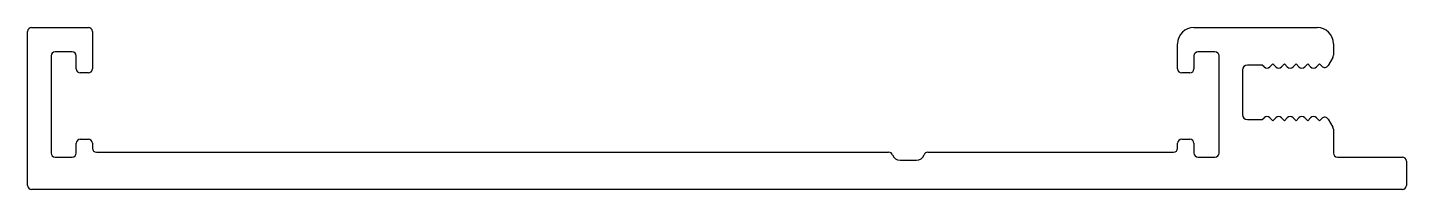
# Model space of a CAD drawing. Extents: x 1.7 to 86.7, y 1.6 to 11.6.
import ezdxf

# ---------------------------------------------------------------- set-up
doc = ezdxf.new("R2010")
doc.units = 0
doc.layers.get('0').update_dxf_attribs({"linetype": 'CONTINUOUS'})

msp = doc.modelspace()

# ---------------------------------------------------------------- linework, layer by layer
for p, q in [((1.686, 1.853), (1.686, 11.353)), ((1.936, 11.603), (5.436, 11.603)), ((5.686, 11.353), (5.686, 9.053)), ((73.582, 11.603), (81.182, 11.603)), ((72.582, 9.053), (72.582, 10.603)), ((82.182, 10.603), (82.182, 9.886)), ((3.136, 9.853), (3.136, 3.853)), ((4.436, 10.103), (3.386, 10.103)), ((4.686, 9.053), (4.686, 9.853)), ((73.582, 9.853), (73.582, 9.053)), ((74.882, 10.103), (73.832, 10.103)), ((75.132, 3.853), (75.132, 9.853)), ((78.443, 9.358), (78.26, 9.176)), ((78.625, 9.176), (78.443, 9.358)), ((79.161, 9.358), (78.979, 9.176)), ((79.343, 9.176), (79.161, 9.358)), ((79.879, 9.358), (79.697, 9.176)), ((80.062, 9.176), (79.879, 9.358)), ((80.598, 9.358), (80.415, 9.176)), ((80.78, 9.176), (80.598, 9.358)), ((81.318, 9.36), (81.134, 9.176)), ((81.468, 9.211), (81.318, 9.36)), ((82.149, 9.761), (81.861, 9.262)), ((5.436, 8.803), (4.936, 8.803)), ((73.332, 8.803), (72.832, 8.803)), ((76.582, 8.986), (76.582, 6.22)), ((77.797, 9.286), (76.882, 9.286)), ((77.907, 9.176), (77.797, 9.286)), ((77.797, 5.92), (77.907, 6.029)), ((78.26, 6.029), (78.443, 5.847)), ((78.443, 5.847), (78.625, 6.029)), ((78.979, 6.029), (79.161, 5.847)), ((79.161, 5.847), (79.343, 6.029)), ((79.697, 6.029), (79.879, 5.847)), ((79.879, 5.847), (80.062, 6.029)), ((80.415, 6.029), (80.598, 5.847)), ((80.598, 5.847), (80.78, 6.029)), ((81.134, 6.029), (81.318, 5.845)), ((81.318, 5.845), (81.468, 5.995)), ((76.882, 5.92), (77.797, 5.92)), ((81.861, 5.943), (82.149, 5.445)), ((82.182, 5.32), (82.182, 3.853)), ((4.686, 3.853), (4.686, 4.453)), ((4.936, 4.703), (5.436, 4.703)), ((5.686, 4.453), (5.686, 4.153)), ((72.582, 4.153), (72.582, 4.453)), ((72.832, 4.703), (73.332, 4.703)), ((73.582, 4.453), (73.582, 3.853)), ((3.386, 3.603), (4.436, 3.603)), ((5.936, 3.903), (54.768, 3.903)), ((55.475, 3.403), (56.475, 3.403)), ((57.182, 3.903), (72.332, 3.903)), ((73.832, 3.603), (74.882, 3.603)), ((82.432, 3.603), (86.436, 3.603)), ((86.686, 3.353), (86.686, 1.853)), ((86.436, 1.603), (1.936, 1.603))]:
    msp.add_line(p, q)
for centre, radius, start, end in [((1.936, 11.353), 0.25, 90, 180), ((5.436, 11.353), 0.25, 0, 90), ((73.582, 10.603), 1, 90, 180), ((81.182, 10.603), 1, 360, 90), ((3.386, 9.853), 0.25, 90, 180), ((4.436, 9.853), 0.25, 0, 90), ((73.832, 9.853), 0.25, 90, 180), ((74.882, 9.853), 0.25, 0, 90), ((81.932, 9.886), 0.25, 330, 0), ((4.936, 9.053), 0.25, 180, 270), ((5.436, 9.053), 0.25, 270, 0), ((72.832, 9.053), 0.25, 180, 270), ((73.332, 9.053), 0.25, 270, 0), ((76.882, 8.986), 0.3, 90, 180), ((78.084, 9.353), 0.25, 225, 315), ((78.802, 9.353), 0.25, 225, 315), ((79.52, 9.353), 0.25, 225, 315), ((80.238, 9.353), 0.25, 225, 315), ((80.957, 9.353), 0.25, 225, 315), ((81.644, 9.387), 0.25, 225, 330), ((76.882, 6.22), 0.3, 180, 270), ((78.084, 5.853), 0.25, 45, 135), ((78.802, 5.853), 0.25, 45, 135), ((79.52, 5.853), 0.25, 45, 135), ((80.238, 5.853), 0.25, 45, 135), ((80.957, 5.853), 0.25, 45, 135), ((81.644, 5.818), 0.25, 30, 135), ((81.932, 5.32), 0.25, 0, 30), ((4.936, 4.453), 0.25, 90, 180), ((5.436, 4.453), 0.25, 0, 90), ((72.832, 4.453), 0.25, 90, 180), ((73.332, 4.453), 0.25, 0, 90), ((3.386, 3.853), 0.25, 180, 270), ((4.436, 3.853), 0.25, 270, 360), ((5.936, 4.153), 0.25, 180, 270), ((54.768, 3.653), 0.25, 19.47122, 90), ((55.475, 3.903), 0.5, 199.47122, 270), ((56.475, 3.903), 0.5, 270, 340.52878), ((57.182, 3.653), 0.25, 90, 160.52878), ((72.332, 4.153), 0.25, 270, 360), ((73.832, 3.853), 0.25, 180, 270), ((74.882, 3.853), 0.25, 270, 360), ((82.432, 3.853), 0.25, 180, 270), ((86.436, 3.353), 0.25, 0, 90), ((1.936, 1.853), 0.25, 180, 270), ((86.436, 1.853), 0.25, 270, 0)]:
    msp.add_arc(centre, radius, start, end)

doc.saveas('drawing.dxf')
